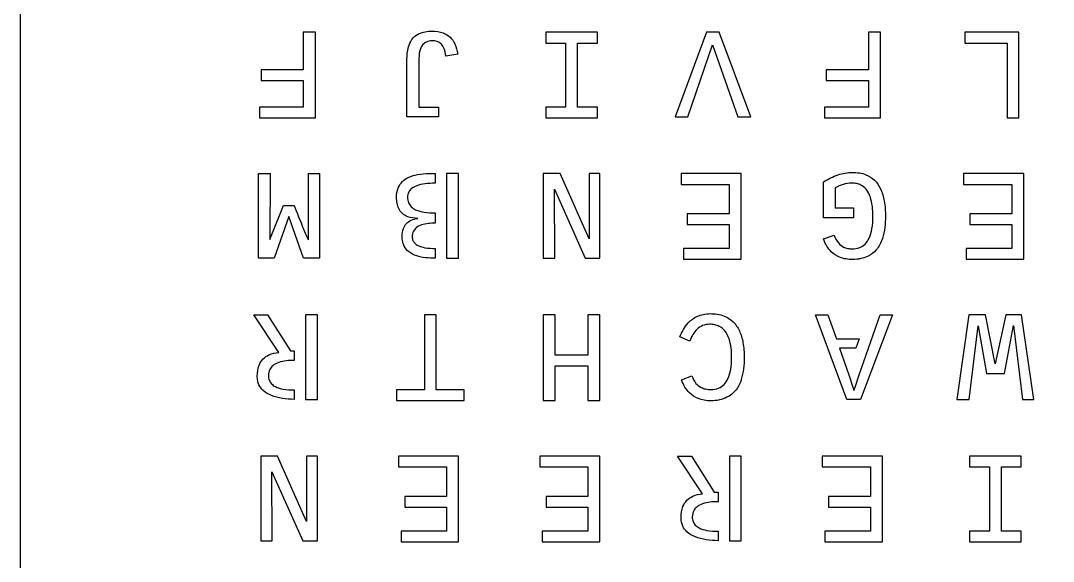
# Model space of a CAD drawing. Header units: millimetres. Extents: x -230 to 0, y -230 to 0.
# Drawn here: x -230 to -108.2, y -122.3 to -58.5 of the extents above; entities that cross this region are included whole.
import ezdxf

# ---------------------------------------------------------------- set-up
doc = ezdxf.new("R2010")
doc.units = ezdxf.units.MM
doc.layers.get('0').update_dxf_attribs({"linetype": 'CONTINUOUS'})

msp = doc.modelspace()

# ---------------------------------------------------------------- linework, layer by layer
for p, q in [((-184.42, -69.88), (-184.42, -63.01)), ((-184.42, -69.88), (-184.42, -63.01)), ((-183.01, -62.98), (-183.01, -68.73)), ((-183.01, -62.98), (-183.01, -68.73)), ((-178.43, -62.49), (-179.82, -62.73)), ((-178.43, -62.49), (-179.82, -62.73)), ((-183.01, -68.73), (-180.72, -68.73)), ((-183.01, -68.73), (-180.72, -68.73)), ((-180.72, -68.73), (-180.72, -69.88)), ((-180.72, -68.73), (-180.72, -69.88)), ((-180.72, -69.88), (-184.42, -69.88)), ((-180.72, -69.88), (-184.42, -69.88)), ((-201.92, -86.55), (-201.92, -76.57)), ((-201.92, -76.57), (-200.57, -76.57)), ((-201.92, -86.55), (-201.92, -76.57)), ((-201.92, -76.57), (-200.57, -76.57)), ((-200.57, -76.57), (-200.62, -84.34)), ((-200.57, -76.57), (-200.62, -84.34)), ((-196.09, -76.57), (-194.75, -76.57)), ((-196.09, -76.57), (-194.75, -76.57)), ((-194.75, -76.57), (-194.75, -86.55)), ((-194.75, -76.57), (-194.75, -86.55)), ((-181.82, -76.57), (-181.08, -76.57)), ((-181.82, -76.57), (-181.08, -76.57)), ((-181.08, -76.57), (-181.08, -77.71)), ((-181.08, -76.57), (-181.08, -77.71)), ((-135.27, -81.79), (-135.27, -77.56)), ((-135.27, -81.79), (-135.27, -77.56)), ((-133.9, -78.27), (-133.9, -80.61)), ((-133.9, -78.27), (-133.9, -80.61)), ((-200.62, -84.34), (-198.97, -80.32)), ((-200.62, -84.34), (-198.97, -80.32)), ((-198.97, -80.32), (-197.74, -80.32)), ((-198.97, -80.32), (-197.74, -80.32)), ((-198.38, -81.63), (-200.11, -86.55)), ((-198.38, -81.63), (-200.11, -86.55)), ((-196.62, -86.55), (-198.38, -81.63)), ((-196.62, -86.55), (-198.38, -81.63)), ((-181.08, -81.19), (-181.08, -82.41)), ((-181.08, -81.19), (-181.08, -82.41)), ((-133.9, -80.61), (-131.73, -80.61)), ((-133.9, -80.61), (-131.73, -80.61)), ((-131.73, -80.61), (-131.73, -81.79)), ((-131.73, -80.61), (-131.73, -81.79)), ((-131.73, -81.79), (-135.27, -81.79)), ((-131.73, -81.79), (-135.27, -81.79)), ((-135.29, -84.26), (-134.02, -83.84)), ((-135.29, -84.26), (-134.02, -83.84)), ((-181.08, -85.4), (-181.08, -86.55)), ((-181.08, -85.4), (-181.08, -86.55)), ((-200.11, -86.55), (-201.92, -86.55)), ((-200.11, -86.55), (-201.92, -86.55)), ((-194.75, -86.55), (-196.62, -86.55)), ((-194.75, -86.55), (-196.62, -86.55)), ((-199.54, -97.66), (-202.5, -93.24)), ((-202.5, -93.24), (-200.87, -93.24)), ((-199.54, -97.66), (-202.5, -93.24)), ((-202.5, -93.24), (-200.87, -93.24)), ((-200.87, -93.24), (-198.17, -97.49)), ((-200.87, -93.24), (-198.17, -97.49)), ((-132.51, -103.22), (-136.21, -93.24)), ((-136.21, -93.24), (-134.77, -93.24)), ((-132.51, -103.22), (-136.21, -93.24)), ((-136.21, -93.24), (-134.77, -93.24)), ((-134.77, -93.24), (-133.75, -96.06)), ((-134.77, -93.24), (-133.75, -96.06)), ((-131.09, -100.29), (-128.58, -93.24)), ((-131.09, -100.29), (-128.58, -93.24)), ((-127.13, -93.24), (-130.9, -103.22)), ((-127.13, -93.24), (-130.9, -103.22)), ((-128.58, -93.24), (-127.13, -93.24)), ((-128.58, -93.24), (-127.13, -93.24)), ((-151.07, -96.33), (-152.24, -95.84)), ((-151.07, -96.33), (-152.24, -95.84)), ((-133.75, -96.06), (-131.09, -96.06)), ((-133.75, -96.06), (-131.09, -96.06)), ((-131.09, -96.06), (-131.46, -97.17)), ((-131.09, -96.06), (-131.46, -97.17)), ((-131.46, -97.17), (-133.39, -97.17)), ((-133.39, -97.17), (-132.31, -100.29)), ((-131.46, -97.17), (-133.39, -97.17)), ((-133.39, -97.17), (-132.31, -100.29)), ((-198.17, -97.49), (-197.72, -97.49)), ((-198.17, -97.49), (-197.72, -97.49)), ((-197.72, -97.49), (-197.72, -98.61)), ((-197.72, -97.49), (-197.72, -98.61)), ((-152.04, -100.89), (-150.8, -100.41)), ((-152.04, -100.89), (-150.8, -100.41)), ((-132.31, -100.29), (-131.77, -101.86)), ((-132.31, -100.29), (-131.77, -101.86)), ((-131.6, -101.86), (-131.09, -100.29)), ((-131.6, -101.86), (-131.09, -100.29)), ((-197.72, -102.08), (-197.72, -103.21)), ((-197.72, -102.08), (-197.72, -103.21)), ((-130.9, -103.22), (-132.51, -103.22)), ((-130.9, -103.22), (-132.51, -103.22)), ((-149.54, -114.32), (-152.5, -109.91)), ((-152.5, -109.91), (-150.87, -109.91)), ((-149.54, -114.32), (-152.5, -109.91)), ((-152.5, -109.91), (-150.87, -109.91)), ((-150.87, -109.91), (-148.17, -114.16)), ((-150.87, -109.91), (-148.17, -114.16)), ((-148.17, -114.16), (-147.72, -114.16)), ((-148.17, -114.16), (-147.72, -114.16)), ((-147.72, -114.16), (-147.72, -115.27)), ((-147.72, -114.16), (-147.72, -115.27)), ((-147.72, -118.75), (-147.72, -119.87)), ((-147.72, -118.75), (-147.72, -119.87))]:
    msp.add_line(p, q)
for points in [[(-230, 0), (0, 0), (0, -230), (-230, -230)], [(-230, 0), (0, 0), (0, -230), (-230, -230)], [(-196.65, -65.58), (-196.65, -68.74), (-201.82, -68.74), (-201.82, -70), (-195.23, -70), (-195.23, -59.91), (-196.65, -59.91), (-196.65, -64.32), (-201.64, -64.32), (-201.64, -65.58)], [(-196.65, -65.58), (-196.65, -68.74), (-201.82, -68.74), (-201.82, -70), (-195.23, -70), (-195.23, -59.91), (-196.65, -59.91), (-196.65, -64.32), (-201.64, -64.32), (-201.64, -65.58)], [(-168.04, -70), (-161.96, -70), (-161.96, -68.74), (-164.29, -68.74), (-164.29, -61.17), (-161.96, -61.17), (-161.96, -59.91), (-168.04, -59.91), (-168.04, -61.17), (-165.71, -61.17), (-165.71, -68.74), (-168.04, -68.74)], [(-168.04, -70), (-161.96, -70), (-161.96, -68.74), (-164.29, -68.74), (-164.29, -61.17), (-161.96, -61.17), (-161.96, -59.91), (-168.04, -59.91), (-168.04, -61.17), (-165.71, -61.17), (-165.71, -68.74), (-168.04, -68.74)], [(-147.58, -59.91), (-149.1, -59.91), (-152.8, -69.88), (-151.29, -69.88), (-148.37, -61.4), (-145.39, -69.88), (-143.87, -69.88)], [(-147.58, -59.91), (-149.1, -59.91), (-152.8, -69.88), (-151.29, -69.88), (-148.37, -61.4), (-145.39, -69.88), (-143.87, -69.88)], [(-129.98, -65.58), (-129.98, -68.74), (-135.15, -68.74), (-135.15, -70), (-128.56, -70), (-128.56, -59.91), (-129.98, -59.91), (-129.98, -64.32), (-134.98, -64.32), (-134.98, -65.58)], [(-129.98, -65.58), (-129.98, -68.74), (-135.15, -68.74), (-135.15, -70), (-128.56, -70), (-128.56, -59.91), (-129.98, -59.91), (-129.98, -64.32), (-134.98, -64.32), (-134.98, -65.58)], [(-112.22, -70), (-112.22, -59.91), (-118.6, -59.91), (-118.6, -61.17), (-113.63, -61.17), (-113.63, -70)], [(-112.22, -70), (-112.22, -59.91), (-118.6, -59.91), (-118.6, -61.17), (-113.63, -61.17), (-113.63, -70)], [(-178.33, -76.57), (-179.74, -76.57), (-179.74, -86.55), (-178.33, -86.55)], [(-178.33, -76.57), (-179.74, -76.57), (-179.74, -86.55), (-178.33, -86.55)], [(-162.94, -84.27), (-166.34, -76.57), (-168.34, -76.57), (-168.34, -86.55), (-166.98, -86.55), (-167.03, -78.4), (-163.38, -86.55), (-161.66, -86.55), (-161.66, -76.57), (-162.93, -76.57)], [(-162.94, -84.27), (-166.34, -76.57), (-168.34, -76.57), (-168.34, -86.55), (-166.98, -86.55), (-167.03, -78.4), (-163.38, -86.55), (-161.66, -86.55), (-161.66, -76.57), (-162.93, -76.57)], [(-144.99, -86.67), (-144.99, -76.57), (-152.09, -76.57), (-152.09, -77.84), (-146.41, -77.84), (-146.41, -81.31), (-151.35, -81.31), (-151.35, -82.57), (-146.41, -82.57), (-146.41, -85.41), (-151.79, -85.41), (-151.79, -86.67)], [(-144.99, -86.67), (-144.99, -76.57), (-152.09, -76.57), (-152.09, -77.84), (-146.41, -77.84), (-146.41, -81.31), (-151.35, -81.31), (-151.35, -82.57), (-146.41, -82.57), (-146.41, -85.41), (-151.79, -85.41), (-151.79, -86.67)], [(-111.66, -86.67), (-111.66, -76.57), (-118.76, -76.57), (-118.76, -77.84), (-113.08, -77.84), (-113.08, -81.31), (-118.01, -81.31), (-118.01, -82.57), (-113.08, -82.57), (-113.08, -85.41), (-118.46, -85.41), (-118.46, -86.67)], [(-111.66, -86.67), (-111.66, -76.57), (-118.76, -76.57), (-118.76, -77.84), (-113.08, -77.84), (-113.08, -81.31), (-118.01, -81.31), (-118.01, -82.57), (-113.08, -82.57), (-113.08, -85.41), (-118.46, -85.41), (-118.46, -86.67)], [(-194.99, -93.24), (-196.39, -93.24), (-196.39, -103.22), (-194.99, -103.22)], [(-194.99, -93.24), (-196.39, -93.24), (-196.39, -103.22), (-194.99, -103.22)], [(-182.37, -93.24), (-182.37, -102.07), (-185.65, -102.07), (-185.65, -103.33), (-177.69, -103.33), (-177.69, -102.07), (-180.97, -102.07), (-180.97, -93.24)], [(-182.37, -93.24), (-182.37, -102.07), (-185.65, -102.07), (-185.65, -103.33), (-177.69, -103.33), (-177.69, -102.07), (-180.97, -102.07), (-180.97, -93.24)], [(-166.93, -97.97), (-166.93, -93.24), (-168.34, -93.24), (-168.34, -103.33), (-166.93, -103.33), (-166.93, -99.23), (-163.08, -99.23), (-163.08, -103.33), (-161.66, -103.33), (-161.66, -93.24), (-163.08, -93.24), (-163.08, -97.97)], [(-166.93, -97.97), (-166.93, -93.24), (-168.34, -93.24), (-168.34, -103.33), (-166.93, -103.33), (-166.93, -99.23), (-163.08, -99.23), (-163.08, -103.33), (-161.66, -103.33), (-161.66, -93.24), (-163.08, -93.24), (-163.08, -97.97)], [(-116.17, -93.24), (-118.13, -93.24), (-119.54, -103.22), (-118.09, -103.22), (-117.05, -94.51), (-116.06, -100.13), (-113.92, -100.13), (-112.86, -94.5), (-111.81, -103.22), (-110.46, -103.22), (-111.91, -93.24), (-113.76, -93.24), (-115.02, -99)], [(-116.17, -93.24), (-118.13, -93.24), (-119.54, -103.22), (-118.09, -103.22), (-117.05, -94.51), (-116.06, -100.13), (-113.92, -100.13), (-112.86, -94.5), (-111.81, -103.22), (-110.46, -103.22), (-111.91, -93.24), (-113.76, -93.24), (-115.02, -99)], [(-196.28, -117.61), (-199.68, -109.91), (-201.68, -109.91), (-201.68, -119.88), (-200.32, -119.88), (-200.36, -111.74), (-196.71, -119.88), (-194.99, -119.88), (-194.99, -109.91), (-196.27, -109.91)], [(-196.28, -117.61), (-199.68, -109.91), (-201.68, -109.91), (-201.68, -119.88), (-200.32, -119.88), (-200.36, -111.74), (-196.71, -119.88), (-194.99, -119.88), (-194.99, -109.91), (-196.27, -109.91)], [(-178.33, -120), (-178.33, -109.91), (-185.42, -109.91), (-185.42, -111.17), (-179.74, -111.17), (-179.74, -114.64), (-184.68, -114.64), (-184.68, -115.9), (-179.74, -115.9), (-179.74, -118.74), (-185.12, -118.74), (-185.12, -120)], [(-178.33, -120), (-178.33, -109.91), (-185.42, -109.91), (-185.42, -111.17), (-179.74, -111.17), (-179.74, -114.64), (-184.68, -114.64), (-184.68, -115.9), (-179.74, -115.9), (-179.74, -118.74), (-185.12, -118.74), (-185.12, -120)], [(-161.66, -120), (-161.66, -109.91), (-168.76, -109.91), (-168.76, -111.17), (-163.08, -111.17), (-163.08, -114.64), (-168.01, -114.64), (-168.01, -115.9), (-163.08, -115.9), (-163.08, -118.74), (-168.46, -118.74), (-168.46, -120)], [(-161.66, -120), (-161.66, -109.91), (-168.76, -109.91), (-168.76, -111.17), (-163.08, -111.17), (-163.08, -114.64), (-168.01, -114.64), (-168.01, -115.9), (-163.08, -115.9), (-163.08, -118.74), (-168.46, -118.74), (-168.46, -120)], [(-144.99, -109.91), (-146.39, -109.91), (-146.39, -119.88), (-144.99, -119.88)], [(-144.99, -109.91), (-146.39, -109.91), (-146.39, -119.88), (-144.99, -119.88)], [(-128.33, -120), (-128.33, -109.91), (-135.42, -109.91), (-135.42, -111.17), (-129.74, -111.17), (-129.74, -114.64), (-134.68, -114.64), (-134.68, -115.9), (-129.74, -115.9), (-129.74, -118.74), (-135.12, -118.74), (-135.12, -120)], [(-128.33, -120), (-128.33, -109.91), (-135.42, -109.91), (-135.42, -111.17), (-129.74, -111.17), (-129.74, -114.64), (-134.68, -114.64), (-134.68, -115.9), (-129.74, -115.9), (-129.74, -118.74), (-135.12, -118.74), (-135.12, -120)], [(-118.04, -120), (-111.96, -120), (-111.96, -118.74), (-114.29, -118.74), (-114.29, -111.17), (-111.96, -111.17), (-111.96, -109.91), (-118.04, -109.91), (-118.04, -111.17), (-115.71, -111.17), (-115.71, -118.74), (-118.04, -118.74)], [(-118.04, -120), (-111.96, -120), (-111.96, -118.74), (-114.29, -118.74), (-114.29, -111.17), (-111.96, -111.17), (-111.96, -109.91), (-118.04, -109.91), (-118.04, -111.17), (-115.71, -111.17), (-115.71, -118.74), (-118.04, -118.74)]]:
    msp.add_lwpolyline(points, close=True)
msp.add_arc((5986.46, -68.77), 6182.55, 180.072343, 180.144686)
msp.add_arc((5986.46, -68.77), 6182.55, 180.072343, 180.144686)
for points, knots in [([(-184.42, -63.01), (-184.42, -62.48), (-184.36, -61.93), (-184.07, -61.12), (-183.91, -60.82), (-183.48, -60.36), (-183.25, -60.19), (-182.77, -59.96), (-182.53, -59.88), (-182.02, -59.78), (-181.74, -59.76), (-181.46, -59.76)], [0, 0, 0, 0, 0.1584323, 0.1584323, 0.2585898, 0.2585898, 0.3461855, 0.3461855, 0.4194597, 0.4194597, 0.502726, 0.502726, 0.502726, 0.502726]), ([(-184.42, -63.01), (-184.42, -62.48), (-184.36, -61.93), (-184.07, -61.12), (-183.91, -60.82), (-183.48, -60.36), (-183.25, -60.19), (-182.77, -59.96), (-182.53, -59.88), (-182.02, -59.78), (-181.74, -59.76), (-181.46, -59.76)], [0, 0, 0, 0, 0.1584323, 0.1584323, 0.2585898, 0.2585898, 0.3461855, 0.3461855, 0.4194597, 0.4194597, 0.502726, 0.502726, 0.502726, 0.502726]), ([(-181.47, -60.91), (-181.7, -60.92), (-181.92, -60.96), (-182.28, -61.13), (-182.42, -61.23), (-182.66, -61.49), (-182.75, -61.65), (-182.96, -62.16), (-183.01, -62.57), (-183.01, -62.98)], [0, 0, 0, 0, 0.0674544, 0.0674544, 0.1197001, 0.1197001, 0.1739855, 0.1739855, 0.2856547, 0.2856547, 0.2856547, 0.2856547]), ([(-181.47, -60.91), (-181.7, -60.92), (-181.92, -60.96), (-182.28, -61.13), (-182.42, -61.23), (-182.66, -61.49), (-182.75, -61.65), (-182.96, -62.16), (-183.01, -62.57), (-183.01, -62.98)], [0, 0, 0, 0, 0.0674544, 0.0674544, 0.1197001, 0.1197001, 0.1739855, 0.1739855, 0.2856547, 0.2856547, 0.2856547, 0.2856547]), ([(-179.82, -62.73), (-179.86, -62.38), (-179.95, -62.01), (-180.2, -61.51), (-180.31, -61.35), (-180.59, -61.11), (-180.72, -61.03), (-181.07, -60.91), (-181.27, -60.9), (-181.47, -60.91)], [0, 0, 0, 0, 0.1053566, 0.1053566, 0.1653527, 0.1653527, 0.2139535, 0.2139535, 0.2742649, 0.2742649, 0.2742649, 0.2742649]), ([(-179.82, -62.73), (-179.86, -62.38), (-179.95, -62.01), (-180.2, -61.51), (-180.31, -61.35), (-180.59, -61.11), (-180.72, -61.03), (-181.07, -60.91), (-181.27, -60.9), (-181.47, -60.91)], [0, 0, 0, 0, 0.1053566, 0.1053566, 0.1653527, 0.1653527, 0.2139535, 0.2139535, 0.2742649, 0.2742649, 0.2742649, 0.2742649]), ([(-181.46, -59.76), (-181.02, -59.76), (-180.56, -59.82), (-179.84, -60.1), (-179.57, -60.26), (-179.1, -60.71), (-178.92, -60.98), (-178.6, -61.65), (-178.49, -62.08), (-178.43, -62.49)], [0, 0, 0, 0, 0.1340563, 0.1340563, 0.2316879, 0.2316879, 0.3283742, 0.3283742, 0.4555476, 0.4555476, 0.4555476, 0.4555476]), ([(-181.46, -59.76), (-181.02, -59.76), (-180.56, -59.82), (-179.84, -60.1), (-179.57, -60.26), (-179.1, -60.71), (-178.92, -60.98), (-178.6, -61.65), (-178.49, -62.08), (-178.43, -62.49)], [0, 0, 0, 0, 0.1340563, 0.1340563, 0.2316879, 0.2316879, 0.3283742, 0.3283742, 0.4555476, 0.4555476, 0.4555476, 0.4555476]), ([(-185.65, -79.38), (-185.65, -79), (-185.59, -78.61), (-185.34, -77.98), (-185.18, -77.73), (-184.75, -77.3), (-184.5, -77.13), (-183.89, -76.85), (-183.53, -76.75), (-182.73, -76.6), (-182.26, -76.57), (-181.82, -76.57)], [0, 0, 0, 0, 0.1156396, 0.1156396, 0.2046431, 0.2046431, 0.2966739, 0.2966739, 0.4067613, 0.4067613, 0.5408585, 0.5408585, 0.5408585, 0.5408585]), ([(-185.65, -79.38), (-185.65, -79), (-185.59, -78.61), (-185.34, -77.98), (-185.18, -77.73), (-184.75, -77.3), (-184.5, -77.13), (-183.89, -76.85), (-183.53, -76.75), (-182.73, -76.6), (-182.26, -76.57), (-181.82, -76.57)], [0, 0, 0, 0, 0.1156396, 0.1156396, 0.2046431, 0.2046431, 0.2966739, 0.2966739, 0.4067613, 0.4067613, 0.5408585, 0.5408585, 0.5408585, 0.5408585]), ([(-135.27, -77.56), (-134.74, -77.21), (-134.17, -76.91), (-133.01, -76.53), (-132.44, -76.43), (-131.86, -76.43)], [0, 0, 0, 0, 0.1909632, 0.1909632, 0.3667761, 0.3667761, 0.3667761, 0.3667761]), ([(-135.27, -77.56), (-134.74, -77.21), (-134.17, -76.91), (-133.01, -76.53), (-132.44, -76.43), (-131.86, -76.43)], [0, 0, 0, 0, 0.1909632, 0.1909632, 0.3667761, 0.3667761, 0.3667761, 0.3667761]), ([(-131.86, -76.43), (-131.32, -76.43), (-130.77, -76.5), (-129.89, -76.85), (-129.55, -77.07), (-128.96, -77.65), (-128.73, -78), (-128.34, -78.83), (-128.2, -79.31), (-128.01, -80.39), (-127.97, -81.01), (-127.97, -81.61)], [0, 0, 0, 0, 0.1616829, 0.1616829, 0.2846613, 0.2846613, 0.4106675, 0.4106675, 0.5590162, 0.5590162, 0.739079, 0.739079, 0.739079, 0.739079]), ([(-131.86, -76.43), (-131.32, -76.43), (-130.77, -76.5), (-129.89, -76.85), (-129.55, -77.07), (-128.96, -77.65), (-128.73, -78), (-128.34, -78.83), (-128.2, -79.31), (-128.01, -80.39), (-127.97, -81.01), (-127.97, -81.61)], [0, 0, 0, 0, 0.1616829, 0.1616829, 0.2846613, 0.2846613, 0.4106675, 0.4106675, 0.5590162, 0.5590162, 0.739079, 0.739079, 0.739079, 0.739079]), ([(-181.08, -77.71), (-181.94, -77.71), (-182.7, -77.79), (-183.5, -78.09), (-183.73, -78.21), (-184.04, -78.48), (-184.14, -78.61), (-184.26, -78.85), (-184.29, -78.94), (-184.34, -79.14), (-184.35, -79.24), (-184.35, -79.35)], [0, 0, 0, 0, 0.2594114, 0.2594114, 0.3653003, 0.3653003, 0.4375233, 0.4375233, 0.4795845, 0.4795845, 0.5240327, 0.5240327, 0.5240327, 0.5240327]), ([(-181.08, -77.71), (-181.94, -77.71), (-182.7, -77.79), (-183.5, -78.09), (-183.73, -78.21), (-184.04, -78.48), (-184.14, -78.61), (-184.26, -78.85), (-184.29, -78.94), (-184.34, -79.14), (-184.35, -79.24), (-184.35, -79.35)], [0, 0, 0, 0, 0.2594114, 0.2594114, 0.3653003, 0.3653003, 0.4375233, 0.4375233, 0.4795845, 0.4795845, 0.5240327, 0.5240327, 0.5240327, 0.5240327]), ([(-131.95, -77.69), (-132.29, -77.69), (-132.63, -77.74), (-133.29, -77.94), (-133.6, -78.08), (-133.9, -78.27)], [0, 0, 0, 0, 0.1024893, 0.1024893, 0.2070615, 0.2070615, 0.2070615, 0.2070615]), ([(-131.95, -77.69), (-132.29, -77.69), (-132.63, -77.74), (-133.29, -77.94), (-133.6, -78.08), (-133.9, -78.27)], [0, 0, 0, 0, 0.1024893, 0.1024893, 0.2070615, 0.2070615, 0.2070615, 0.2070615]), ([(-129.45, -81.61), (-129.45, -80.82), (-129.53, -80.02), (-129.87, -79.01), (-130.03, -78.69), (-130.44, -78.21), (-130.64, -78.05), (-131.03, -77.85), (-131.2, -77.79), (-131.56, -77.71), (-131.76, -77.69), (-131.95, -77.69)], [0, 0, 0, 0, 0.238123, 0.238123, 0.3595357, 0.3595357, 0.4489631, 0.4489631, 0.5090886, 0.5090886, 0.5743183, 0.5743183, 0.5743183, 0.5743183]), ([(-129.45, -81.61), (-129.45, -80.82), (-129.53, -80.02), (-129.87, -79.01), (-130.03, -78.69), (-130.44, -78.21), (-130.64, -78.05), (-131.03, -77.85), (-131.2, -77.79), (-131.56, -77.71), (-131.76, -77.69), (-131.95, -77.69)], [0, 0, 0, 0, 0.238123, 0.238123, 0.3595357, 0.3595357, 0.4489631, 0.4489631, 0.5090886, 0.5090886, 0.5743183, 0.5743183, 0.5743183, 0.5743183]), ([(-197.74, -80.32), (-197.41, -81.15), (-197, -82.21), (-196.48, -83.47), (-196.22, -84.1), (-196.07, -84.38)], [0, 0, 0, 0, 0.2669892, 0.2669892, 0.4037932, 0.4037932, 0.4037932, 0.4037932]), ([(-197.74, -80.32), (-197.41, -81.15), (-197, -82.21), (-196.48, -83.47), (-196.22, -84.1), (-196.07, -84.38)], [0, 0, 0, 0, 0.2669892, 0.2669892, 0.4037932, 0.4037932, 0.4037932, 0.4037932]), ([(-183.13, -81.85), (-183.54, -81.84), (-183.95, -81.8), (-184.58, -81.56), (-184.8, -81.43), (-185.17, -81.09), (-185.3, -80.9), (-185.49, -80.5), (-185.55, -80.3), (-185.63, -79.86), (-185.65, -79.62), (-185.65, -79.38)], [0, 0, 0, 0, 0.1206802, 0.1206802, 0.1991637, 0.1991637, 0.2697343, 0.2697343, 0.331904, 0.331904, 0.4032182, 0.4032182, 0.4032182, 0.4032182]), ([(-183.13, -81.85), (-183.54, -81.84), (-183.95, -81.8), (-184.58, -81.56), (-184.8, -81.43), (-185.17, -81.09), (-185.3, -80.9), (-185.49, -80.5), (-185.55, -80.3), (-185.63, -79.86), (-185.65, -79.62), (-185.65, -79.38)], [0, 0, 0, 0, 0.1206802, 0.1206802, 0.1991637, 0.1991637, 0.2697343, 0.2697343, 0.331904, 0.331904, 0.4032182, 0.4032182, 0.4032182, 0.4032182]), ([(-184.35, -79.35), (-184.35, -79.58), (-184.31, -79.8), (-184.15, -80.19), (-184.05, -80.35), (-183.77, -80.63), (-183.59, -80.75), (-183.09, -80.99), (-182.73, -81.07), (-181.96, -81.19), (-181.51, -81.2), (-181.08, -81.19)], [0, 0, 0, 0, 0.0684468, 0.0684468, 0.1256596, 0.1256596, 0.1889514, 0.1889514, 0.2925782, 0.2925782, 0.422184, 0.422184, 0.422184, 0.422184]), ([(-184.35, -79.35), (-184.35, -79.58), (-184.31, -79.8), (-184.15, -80.19), (-184.05, -80.35), (-183.77, -80.63), (-183.59, -80.75), (-183.09, -80.99), (-182.73, -81.07), (-181.96, -81.19), (-181.51, -81.2), (-181.08, -81.19)], [0, 0, 0, 0, 0.0684468, 0.0684468, 0.1256596, 0.1256596, 0.1889514, 0.1889514, 0.2925782, 0.2925782, 0.422184, 0.422184, 0.422184, 0.422184]), ([(-131.89, -85.45), (-131.58, -85.45), (-131.28, -85.41), (-130.76, -85.2), (-130.55, -85.06), (-130.17, -84.68), (-130.02, -84.45), (-129.73, -83.85), (-129.63, -83.46), (-129.48, -82.6), (-129.45, -82.1), (-129.45, -81.61)], [0, 0, 0, 0, 0.0922308, 0.0922308, 0.1686837, 0.1686837, 0.252064, 0.252064, 0.3678965, 0.3678965, 0.5136935, 0.5136935, 0.5136935, 0.5136935]), ([(-131.89, -85.45), (-131.58, -85.45), (-131.28, -85.41), (-130.76, -85.2), (-130.55, -85.06), (-130.17, -84.68), (-130.02, -84.45), (-129.73, -83.85), (-129.63, -83.46), (-129.48, -82.6), (-129.45, -82.1), (-129.45, -81.61)], [0, 0, 0, 0, 0.0922308, 0.0922308, 0.1686837, 0.1686837, 0.252064, 0.252064, 0.3678965, 0.3678965, 0.5136935, 0.5136935, 0.5136935, 0.5136935]), ([(-127.97, -81.61), (-127.97, -82.47), (-128.05, -83.4), (-128.49, -84.71), (-128.72, -85.17), (-129.31, -85.87), (-129.63, -86.12), (-130.27, -86.44), (-130.56, -86.54), (-131.19, -86.67), (-131.53, -86.7), (-131.88, -86.7)], [0, 0, 0, 0, 0.2588828, 0.2588828, 0.4114561, 0.4114561, 0.5337195, 0.5337195, 0.6256146, 0.6256146, 0.7277414, 0.7277414, 0.7277414, 0.7277414]), ([(-127.97, -81.61), (-127.97, -82.47), (-128.05, -83.4), (-128.49, -84.71), (-128.72, -85.17), (-129.31, -85.87), (-129.63, -86.12), (-130.27, -86.44), (-130.56, -86.54), (-131.19, -86.67), (-131.53, -86.7), (-131.88, -86.7)], [0, 0, 0, 0, 0.2588828, 0.2588828, 0.4114561, 0.4114561, 0.5337195, 0.5337195, 0.6256146, 0.6256146, 0.7277414, 0.7277414, 0.7277414, 0.7277414]), ([(-184.99, -84.01), (-184.99, -83.68), (-184.95, -83.34), (-184.75, -82.82), (-184.63, -82.63), (-184.32, -82.3), (-184.14, -82.17), (-183.68, -81.96), (-183.41, -81.89), (-183.13, -81.85)], [0, 0, 0, 0, 0.0987733, 0.0987733, 0.1681158, 0.1681158, 0.2347761, 0.2347761, 0.3182448, 0.3182448, 0.3182448, 0.3182448]), ([(-184.99, -84.01), (-184.99, -83.68), (-184.95, -83.34), (-184.75, -82.82), (-184.63, -82.63), (-184.32, -82.3), (-184.14, -82.17), (-183.68, -81.96), (-183.41, -81.89), (-183.13, -81.85)], [0, 0, 0, 0, 0.0987733, 0.0987733, 0.1681158, 0.1681158, 0.2347761, 0.2347761, 0.3182448, 0.3182448, 0.3182448, 0.3182448]), ([(-181.08, -82.41), (-181.65, -82.41), (-182.23, -82.47), (-182.94, -82.71), (-183.16, -82.82), (-183.47, -83.09), (-183.57, -83.22), (-183.7, -83.47), (-183.74, -83.58), (-183.79, -83.81), (-183.8, -83.93), (-183.8, -84.05)], [0, 0, 0, 0, 0.1722351, 0.1722351, 0.2538697, 0.2538697, 0.3124831, 0.3124831, 0.3508873, 0.3508873, 0.3922845, 0.3922845, 0.3922845, 0.3922845]), ([(-181.08, -82.41), (-181.65, -82.41), (-182.23, -82.47), (-182.94, -82.71), (-183.16, -82.82), (-183.47, -83.09), (-183.57, -83.22), (-183.7, -83.47), (-183.74, -83.58), (-183.79, -83.81), (-183.8, -83.93), (-183.8, -84.05)], [0, 0, 0, 0, 0.1722351, 0.1722351, 0.2538697, 0.2538697, 0.3124831, 0.3124831, 0.3508873, 0.3508873, 0.3922845, 0.3922845, 0.3922845, 0.3922845]), ([(-181.08, -86.55), (-181.85, -86.56), (-182.62, -86.49), (-183.62, -86.16), (-183.96, -86), (-184.44, -85.59), (-184.61, -85.39), (-184.82, -84.98), (-184.89, -84.8), (-184.97, -84.42), (-184.99, -84.22), (-184.99, -84.01)], [0, 0, 0, 0, 0.2318397, 0.2318397, 0.3543076, 0.3543076, 0.4455859, 0.4455859, 0.5087852, 0.5087852, 0.5776917, 0.5776917, 0.5776917, 0.5776917]), ([(-181.08, -86.55), (-181.85, -86.56), (-182.62, -86.49), (-183.62, -86.16), (-183.96, -86), (-184.44, -85.59), (-184.61, -85.39), (-184.82, -84.98), (-184.89, -84.8), (-184.97, -84.42), (-184.99, -84.22), (-184.99, -84.01)], [0, 0, 0, 0, 0.2318397, 0.2318397, 0.3543076, 0.3543076, 0.4455859, 0.4455859, 0.5087852, 0.5087852, 0.5776917, 0.5776917, 0.5776917, 0.5776917]), ([(-183.8, -84.05), (-183.8, -84.19), (-183.77, -84.34), (-183.67, -84.59), (-183.6, -84.69), (-183.4, -84.9), (-183.27, -84.99), (-182.88, -85.18), (-182.58, -85.26), (-181.91, -85.38), (-181.48, -85.4), (-181.08, -85.4)], [0, 0, 0, 0, 0.0432345, 0.0432345, 0.0817776, 0.0817776, 0.1289873, 0.1289873, 0.2132669, 0.2132669, 0.3343093, 0.3343093, 0.3343093, 0.3343093]), ([(-183.8, -84.05), (-183.8, -84.19), (-183.77, -84.34), (-183.67, -84.59), (-183.6, -84.69), (-183.4, -84.9), (-183.27, -84.99), (-182.88, -85.18), (-182.58, -85.26), (-181.91, -85.38), (-181.48, -85.4), (-181.08, -85.4)], [0, 0, 0, 0, 0.0432345, 0.0432345, 0.0817776, 0.0817776, 0.1289873, 0.1289873, 0.2132669, 0.2132669, 0.3343093, 0.3343093, 0.3343093, 0.3343093]), ([(-134.02, -83.84), (-133.91, -84.17), (-133.75, -84.49), (-133.36, -84.95), (-133.16, -85.11), (-132.78, -85.31), (-132.62, -85.36), (-132.26, -85.44), (-132.08, -85.45), (-131.89, -85.45)], [0, 0, 0, 0, 0.1045347, 0.1045347, 0.1815052, 0.1815052, 0.2331177, 0.2331177, 0.2890923, 0.2890923, 0.2890923, 0.2890923]), ([(-134.02, -83.84), (-133.91, -84.17), (-133.75, -84.49), (-133.36, -84.95), (-133.16, -85.11), (-132.78, -85.31), (-132.62, -85.36), (-132.26, -85.44), (-132.08, -85.45), (-131.89, -85.45)], [0, 0, 0, 0, 0.1045347, 0.1045347, 0.1815052, 0.1815052, 0.2331177, 0.2331177, 0.2890923, 0.2890923, 0.2890923, 0.2890923]), ([(-131.88, -86.7), (-132.39, -86.7), (-132.9, -86.63), (-133.75, -86.29), (-134.08, -86.07), (-134.57, -85.59), (-134.74, -85.36), (-135.05, -84.84), (-135.18, -84.55), (-135.29, -84.26)], [0, 0, 0, 0, 0.1533306, 0.1533306, 0.2743239, 0.2743239, 0.3601251, 0.3601251, 0.4546154, 0.4546154, 0.4546154, 0.4546154]), ([(-131.88, -86.7), (-132.39, -86.7), (-132.9, -86.63), (-133.75, -86.29), (-134.08, -86.07), (-134.57, -85.59), (-134.74, -85.36), (-135.05, -84.84), (-135.18, -84.55), (-135.29, -84.26)], [0, 0, 0, 0, 0.1533306, 0.1533306, 0.2743239, 0.2743239, 0.3601251, 0.3601251, 0.4546154, 0.4546154, 0.4546154, 0.4546154]), ([(-152.24, -95.84), (-152, -95.24), (-151.68, -94.66), (-150.93, -93.85), (-150.57, -93.59), (-149.94, -93.3), (-149.7, -93.22), (-149.2, -93.12), (-148.93, -93.09), (-148.67, -93.09)], [0, 0, 0, 0, 0.1940955, 0.1940955, 0.3290493, 0.3290493, 0.4039206, 0.4039206, 0.4829663, 0.4829663, 0.4829663, 0.4829663]), ([(-152.24, -95.84), (-152, -95.24), (-151.68, -94.66), (-150.93, -93.85), (-150.57, -93.59), (-149.94, -93.3), (-149.7, -93.22), (-149.2, -93.12), (-148.93, -93.09), (-148.67, -93.09)], [0, 0, 0, 0, 0.1940955, 0.1940955, 0.3290493, 0.3290493, 0.4039206, 0.4039206, 0.4829663, 0.4829663, 0.4829663, 0.4829663]), ([(-148.67, -93.09), (-148.1, -93.09), (-147.52, -93.17), (-146.6, -93.54), (-146.24, -93.76), (-145.63, -94.36), (-145.39, -94.71), (-145, -95.54), (-144.87, -96.03), (-144.67, -97.08), (-144.63, -97.69), (-144.63, -98.28)], [0, 0, 0, 0, 0.1711142, 0.1711142, 0.2988104, 0.2988104, 0.4277261, 0.4277261, 0.5741605, 0.5741605, 0.7505814, 0.7505814, 0.7505814, 0.7505814]), ([(-148.67, -93.09), (-148.1, -93.09), (-147.52, -93.17), (-146.6, -93.54), (-146.24, -93.76), (-145.63, -94.36), (-145.39, -94.71), (-145, -95.54), (-144.87, -96.03), (-144.67, -97.08), (-144.63, -97.69), (-144.63, -98.28)], [0, 0, 0, 0, 0.1711142, 0.1711142, 0.2988104, 0.2988104, 0.4277261, 0.4277261, 0.5741605, 0.5741605, 0.7505814, 0.7505814, 0.7505814, 0.7505814]), ([(-148.72, -94.34), (-149.01, -94.34), (-149.28, -94.39), (-149.8, -94.61), (-150.01, -94.76), (-150.39, -95.12), (-150.55, -95.32), (-150.83, -95.78), (-150.96, -96.05), (-151.07, -96.33)], [0, 0, 0, 0, 0.0858263, 0.0858263, 0.1662412, 0.1662412, 0.241932, 0.241932, 0.3298779, 0.3298779, 0.3298779, 0.3298779]), ([(-148.72, -94.34), (-149.01, -94.34), (-149.28, -94.39), (-149.8, -94.61), (-150.01, -94.76), (-150.39, -95.12), (-150.55, -95.32), (-150.83, -95.78), (-150.96, -96.05), (-151.07, -96.33)], [0, 0, 0, 0, 0.0858263, 0.0858263, 0.1662412, 0.1662412, 0.241932, 0.241932, 0.3298779, 0.3298779, 0.3298779, 0.3298779]), ([(-146.12, -98.28), (-146.12, -97.5), (-146.19, -96.72), (-146.53, -95.72), (-146.7, -95.38), (-147.12, -94.89), (-147.33, -94.72), (-147.74, -94.51), (-147.92, -94.45), (-148.31, -94.36), (-148.51, -94.34), (-148.72, -94.34)], [0, 0, 0, 0, 0.2335074, 0.2335074, 0.3574644, 0.3574644, 0.4501658, 0.4501658, 0.5138705, 0.5138705, 0.583298, 0.583298, 0.583298, 0.583298]), ([(-146.12, -98.28), (-146.12, -97.5), (-146.19, -96.72), (-146.53, -95.72), (-146.7, -95.38), (-147.12, -94.89), (-147.33, -94.72), (-147.74, -94.51), (-147.92, -94.45), (-148.31, -94.36), (-148.51, -94.34), (-148.72, -94.34)], [0, 0, 0, 0, 0.2335074, 0.2335074, 0.3574644, 0.3574644, 0.4501658, 0.4501658, 0.5138705, 0.5138705, 0.583298, 0.583298, 0.583298, 0.583298]), ([(-202.09, -100.46), (-202.08, -100.02), (-202.02, -99.58), (-201.75, -98.9), (-201.6, -98.65), (-201.19, -98.23), (-200.96, -98.07), (-200.34, -97.78), (-199.94, -97.7), (-199.54, -97.66)], [0, 0, 0, 0, 0.129662, 0.129662, 0.2195996, 0.2195996, 0.3051977, 0.3051977, 0.4240348, 0.4240348, 0.4240348, 0.4240348]), ([(-202.09, -100.46), (-202.08, -100.02), (-202.02, -99.58), (-201.75, -98.9), (-201.6, -98.65), (-201.19, -98.23), (-200.96, -98.07), (-200.34, -97.78), (-199.94, -97.7), (-199.54, -97.66)], [0, 0, 0, 0, 0.129662, 0.129662, 0.2195996, 0.2195996, 0.3051977, 0.3051977, 0.4240348, 0.4240348, 0.4240348, 0.4240348]), ([(-197.72, -98.61), (-198.36, -98.6), (-199.01, -98.66), (-199.79, -98.93), (-200.04, -99.05), (-200.39, -99.35), (-200.51, -99.5), (-200.65, -99.78), (-200.69, -99.89), (-200.74, -100.13), (-200.76, -100.25), (-200.76, -100.38)], [0, 0, 0, 0, 0.1913957, 0.1913957, 0.2823135, 0.2823135, 0.3481916, 0.3481916, 0.3886184, 0.3886184, 0.4319521, 0.4319521, 0.4319521, 0.4319521]), ([(-197.72, -98.61), (-198.36, -98.6), (-199.01, -98.66), (-199.79, -98.93), (-200.04, -99.05), (-200.39, -99.35), (-200.51, -99.5), (-200.65, -99.78), (-200.69, -99.89), (-200.74, -100.13), (-200.76, -100.25), (-200.76, -100.38)], [0, 0, 0, 0, 0.1913957, 0.1913957, 0.2823135, 0.2823135, 0.3481916, 0.3481916, 0.3886184, 0.3886184, 0.4319521, 0.4319521, 0.4319521, 0.4319521]), ([(-144.63, -98.28), (-144.63, -99.13), (-144.72, -100.05), (-145.15, -101.36), (-145.38, -101.82), (-145.98, -102.52), (-146.3, -102.77), (-146.95, -103.1), (-147.25, -103.2), (-147.9, -103.34), (-148.25, -103.37), (-148.6, -103.37)], [0, 0, 0, 0, 0.2569709, 0.2569709, 0.410312, 0.410312, 0.5340499, 0.5340499, 0.627842, 0.627842, 0.7322758, 0.7322758, 0.7322758, 0.7322758]), ([(-144.63, -98.28), (-144.63, -99.13), (-144.72, -100.05), (-145.15, -101.36), (-145.38, -101.82), (-145.98, -102.52), (-146.3, -102.77), (-146.95, -103.1), (-147.25, -103.2), (-147.9, -103.34), (-148.25, -103.37), (-148.6, -103.37)], [0, 0, 0, 0, 0.2569709, 0.2569709, 0.410312, 0.410312, 0.5340499, 0.5340499, 0.627842, 0.627842, 0.7322758, 0.7322758, 0.7322758, 0.7322758]), ([(-148.59, -102.04), (-148.27, -102.04), (-147.95, -101.99), (-147.42, -101.77), (-147.2, -101.63), (-146.82, -101.25), (-146.67, -101.02), (-146.39, -100.43), (-146.29, -100.05), (-146.15, -99.23), (-146.12, -98.74), (-146.12, -98.28)], [0, 0, 0, 0, 0.095278, 0.095278, 0.1734675, 0.1734675, 0.2572546, 0.2572546, 0.3692003, 0.3692003, 0.5089032, 0.5089032, 0.5089032, 0.5089032]), ([(-148.59, -102.04), (-148.27, -102.04), (-147.95, -101.99), (-147.42, -101.77), (-147.2, -101.63), (-146.82, -101.25), (-146.67, -101.02), (-146.39, -100.43), (-146.29, -100.05), (-146.15, -99.23), (-146.12, -98.74), (-146.12, -98.28)], [0, 0, 0, 0, 0.095278, 0.095278, 0.1734675, 0.1734675, 0.2572546, 0.2572546, 0.3692003, 0.3692003, 0.5089032, 0.5089032, 0.5089032, 0.5089032]), ([(-197.72, -103.21), (-198.67, -103.17), (-199.62, -103.05), (-200.75, -102.61), (-201.1, -102.42), (-201.6, -101.96), (-201.77, -101.74), (-201.95, -101.33), (-202, -101.16), (-202.07, -100.82), (-202.09, -100.64), (-202.09, -100.46)], [0, 0, 0, 0, 0.2828014, 0.2828014, 0.4160352, 0.4160352, 0.512544, 0.512544, 0.5704719, 0.5704719, 0.6324255, 0.6324255, 0.6324255, 0.6324255]), ([(-197.72, -103.21), (-198.67, -103.17), (-199.62, -103.05), (-200.75, -102.61), (-201.1, -102.42), (-201.6, -101.96), (-201.77, -101.74), (-201.95, -101.33), (-202, -101.16), (-202.07, -100.82), (-202.09, -100.64), (-202.09, -100.46)], [0, 0, 0, 0, 0.2828014, 0.2828014, 0.4160352, 0.4160352, 0.512544, 0.512544, 0.5704719, 0.5704719, 0.6324255, 0.6324255, 0.6324255, 0.6324255]), ([(-200.76, -100.38), (-200.76, -100.58), (-200.74, -100.77), (-200.61, -101.1), (-200.52, -101.24), (-200.28, -101.5), (-200.12, -101.61), (-199.67, -101.84), (-199.35, -101.93), (-198.61, -102.06), (-198.15, -102.08), (-197.72, -102.08)], [0, 0, 0, 0, 0.0580948, 0.0580948, 0.1076302, 0.1076302, 0.164257, 0.164257, 0.2595145, 0.2595145, 0.3890231, 0.3890231, 0.3890231, 0.3890231]), ([(-200.76, -100.38), (-200.76, -100.58), (-200.74, -100.77), (-200.61, -101.1), (-200.52, -101.24), (-200.28, -101.5), (-200.12, -101.61), (-199.67, -101.84), (-199.35, -101.93), (-198.61, -102.06), (-198.15, -102.08), (-197.72, -102.08)], [0, 0, 0, 0, 0.0580948, 0.0580948, 0.1076302, 0.1076302, 0.164257, 0.164257, 0.2595145, 0.2595145, 0.3890231, 0.3890231, 0.3890231, 0.3890231]), ([(-148.6, -103.37), (-149.1, -103.37), (-149.6, -103.29), (-150.46, -102.95), (-150.8, -102.72), (-151.3, -102.22), (-151.47, -101.99), (-151.79, -101.48), (-151.93, -101.19), (-152.04, -100.89)], [0, 0, 0, 0, 0.1512262, 0.1512262, 0.2767657, 0.2767657, 0.3629209, 0.3629209, 0.4579847, 0.4579847, 0.4579847, 0.4579847]), ([(-148.6, -103.37), (-149.1, -103.37), (-149.6, -103.29), (-150.46, -102.95), (-150.8, -102.72), (-151.3, -102.22), (-151.47, -101.99), (-151.79, -101.48), (-151.93, -101.19), (-152.04, -100.89)], [0, 0, 0, 0, 0.1512262, 0.1512262, 0.2767657, 0.2767657, 0.3629209, 0.3629209, 0.4579847, 0.4579847, 0.4579847, 0.4579847]), ([(-150.8, -100.41), (-150.69, -100.73), (-150.54, -101.05), (-150.16, -101.51), (-149.96, -101.67), (-149.56, -101.87), (-149.39, -101.93), (-149, -102.02), (-148.79, -102.04), (-148.59, -102.04)], [0, 0, 0, 0, 0.1020203, 0.1020203, 0.1799303, 0.1799303, 0.2362648, 0.2362648, 0.2982032, 0.2982032, 0.2982032, 0.2982032]), ([(-150.8, -100.41), (-150.69, -100.73), (-150.54, -101.05), (-150.16, -101.51), (-149.96, -101.67), (-149.56, -101.87), (-149.39, -101.93), (-149, -102.02), (-148.79, -102.04), (-148.59, -102.04)], [0, 0, 0, 0, 0.1020203, 0.1020203, 0.1799303, 0.1799303, 0.2362648, 0.2362648, 0.2982032, 0.2982032, 0.2982032, 0.2982032]), ([(-131.77, -101.86), (-131.76, -101.92), (-131.74, -101.98), (-131.71, -102.07), (-131.7, -102.11), (-131.68, -102.15)], [0, 0, 0, 0, 0.01749636, 0.01749636, 0.02877307, 0.02877307, 0.02877307, 0.02877307]), ([(-131.77, -101.86), (-131.76, -101.92), (-131.74, -101.98), (-131.71, -102.07), (-131.7, -102.11), (-131.68, -102.15)], [0, 0, 0, 0, 0.01749636, 0.01749636, 0.02877307, 0.02877307, 0.02877307, 0.02877307]), ([(-131.68, -102.15), (-131.67, -102.11), (-131.66, -102.07), (-131.63, -101.98), (-131.61, -101.92), (-131.6, -101.86)], [0, 0, 0, 0, 0.01143644, 0.01143644, 0.02918062, 0.02918062, 0.02918062, 0.02918062]), ([(-131.68, -102.15), (-131.67, -102.11), (-131.66, -102.07), (-131.63, -101.98), (-131.61, -101.92), (-131.6, -101.86)], [0, 0, 0, 0, 0.01143644, 0.01143644, 0.02918062, 0.02918062, 0.02918062, 0.02918062]), ([(-152.09, -117.12), (-152.08, -116.69), (-152.02, -116.25), (-151.75, -115.57), (-151.6, -115.31), (-151.19, -114.89), (-150.96, -114.74), (-150.34, -114.45), (-149.94, -114.36), (-149.54, -114.32)], [0, 0, 0, 0, 0.129662, 0.129662, 0.2195996, 0.2195996, 0.3051977, 0.3051977, 0.4240348, 0.4240348, 0.4240348, 0.4240348]), ([(-152.09, -117.12), (-152.08, -116.69), (-152.02, -116.25), (-151.75, -115.57), (-151.6, -115.31), (-151.19, -114.89), (-150.96, -114.74), (-150.34, -114.45), (-149.94, -114.36), (-149.54, -114.32)], [0, 0, 0, 0, 0.129662, 0.129662, 0.2195996, 0.2195996, 0.3051977, 0.3051977, 0.4240348, 0.4240348, 0.4240348, 0.4240348]), ([(-147.72, -115.27), (-148.36, -115.27), (-149.01, -115.33), (-149.79, -115.6), (-150.04, -115.72), (-150.39, -116.02), (-150.51, -116.17), (-150.65, -116.44), (-150.69, -116.56), (-150.74, -116.79), (-150.76, -116.92), (-150.76, -117.05)], [0, 0, 0, 0, 0.1913957, 0.1913957, 0.2823135, 0.2823135, 0.3481916, 0.3481916, 0.3886184, 0.3886184, 0.4319521, 0.4319521, 0.4319521, 0.4319521]), ([(-147.72, -115.27), (-148.36, -115.27), (-149.01, -115.33), (-149.79, -115.6), (-150.04, -115.72), (-150.39, -116.02), (-150.51, -116.17), (-150.65, -116.44), (-150.69, -116.56), (-150.74, -116.79), (-150.76, -116.92), (-150.76, -117.05)], [0, 0, 0, 0, 0.1913957, 0.1913957, 0.2823135, 0.2823135, 0.3481916, 0.3481916, 0.3886184, 0.3886184, 0.4319521, 0.4319521, 0.4319521, 0.4319521]), ([(-147.72, -119.87), (-148.67, -119.84), (-149.62, -119.72), (-150.75, -119.28), (-151.1, -119.08), (-151.6, -118.63), (-151.77, -118.4), (-151.95, -117.99), (-152, -117.83), (-152.07, -117.49), (-152.09, -117.3), (-152.09, -117.12)], [0, 0, 0, 0, 0.2828014, 0.2828014, 0.4160352, 0.4160352, 0.512544, 0.512544, 0.5704719, 0.5704719, 0.6324255, 0.6324255, 0.6324255, 0.6324255]), ([(-147.72, -119.87), (-148.67, -119.84), (-149.62, -119.72), (-150.75, -119.28), (-151.1, -119.08), (-151.6, -118.63), (-151.77, -118.4), (-151.95, -117.99), (-152, -117.83), (-152.07, -117.49), (-152.09, -117.3), (-152.09, -117.12)], [0, 0, 0, 0, 0.2828014, 0.2828014, 0.4160352, 0.4160352, 0.512544, 0.512544, 0.5704719, 0.5704719, 0.6324255, 0.6324255, 0.6324255, 0.6324255]), ([(-150.76, -117.05), (-150.76, -117.24), (-150.74, -117.43), (-150.61, -117.77), (-150.52, -117.91), (-150.28, -118.16), (-150.12, -118.27), (-149.67, -118.5), (-149.35, -118.59), (-148.61, -118.72), (-148.15, -118.75), (-147.72, -118.75)], [0, 0, 0, 0, 0.0580948, 0.0580948, 0.1076302, 0.1076302, 0.164257, 0.164257, 0.2595145, 0.2595145, 0.3890231, 0.3890231, 0.3890231, 0.3890231]), ([(-150.76, -117.05), (-150.76, -117.24), (-150.74, -117.43), (-150.61, -117.77), (-150.52, -117.91), (-150.28, -118.16), (-150.12, -118.27), (-149.67, -118.5), (-149.35, -118.59), (-148.61, -118.72), (-148.15, -118.75), (-147.72, -118.75)], [0, 0, 0, 0, 0.0580948, 0.0580948, 0.1076302, 0.1076302, 0.164257, 0.164257, 0.2595145, 0.2595145, 0.3890231, 0.3890231, 0.3890231, 0.3890231])]:
    msp.add_open_spline(points, degree=3, knots=knots)

doc.saveas('drawing.dxf')
